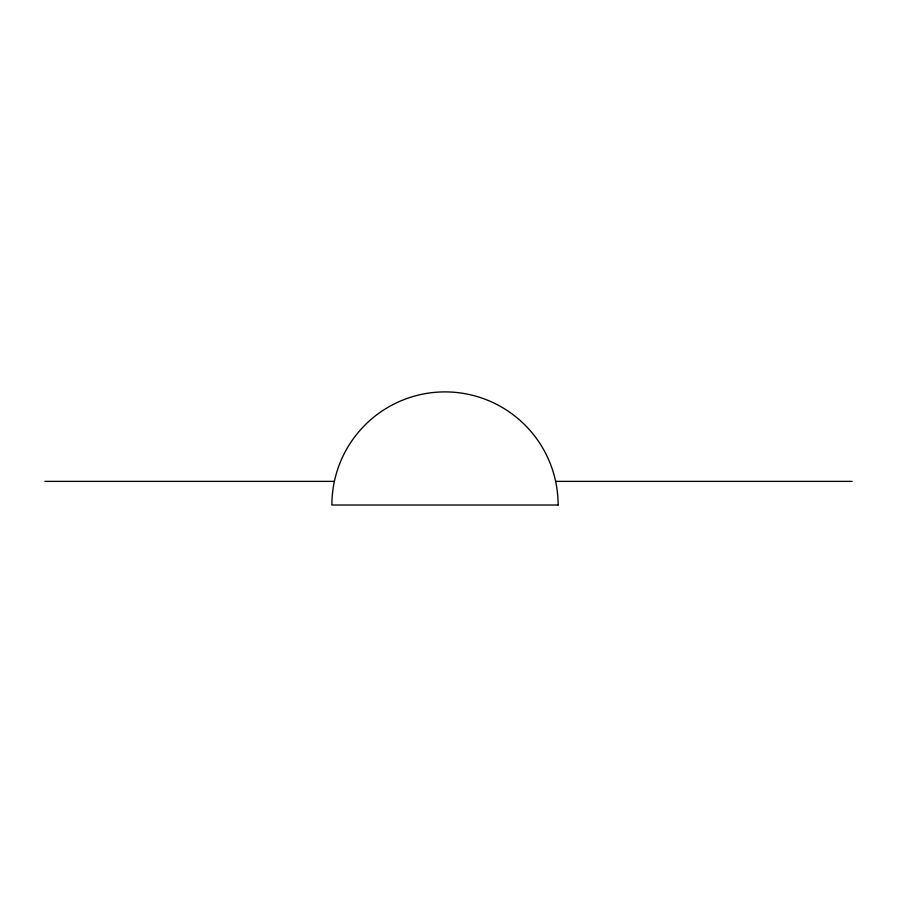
<?xml version="1.0" encoding="UTF-8"?>
<svg xmlns="http://www.w3.org/2000/svg" width="897" height="897" viewBox="0 0 897 897"><rect width="100%" height="100%" fill="white"/><g stroke="black" fill="none" stroke-linecap="round" stroke-linejoin="round"><path stroke-width="1.35" d="M44.85 481.375L334.379 481.375M555.624 481.375L852.15 481.375M558.125 505.022L331.879 505.022A113.123 113.123 0 0 1 445.002 391.899A113.123 113.123 0 0 1 558.125 505.022"/></g></svg>
